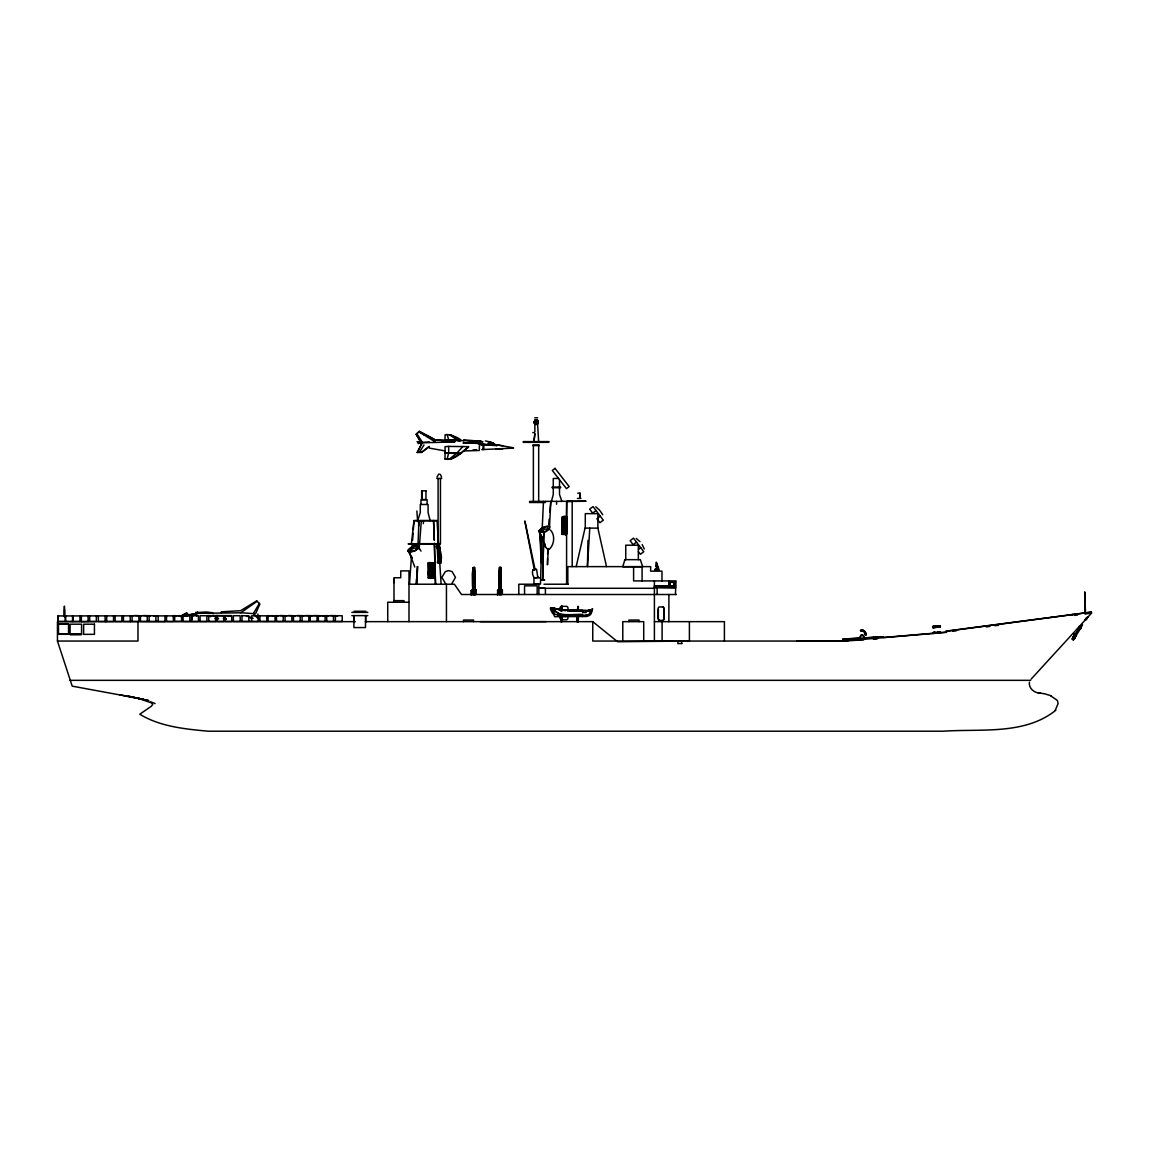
<?xml version="1.0" encoding="UTF-8"?>
<svg xmlns="http://www.w3.org/2000/svg" width="1149" height="1149" viewBox="0 0 1149 1149"><rect width="100%" height="100%" fill="white"/><g stroke="black" fill="none" stroke-linecap="round" stroke-linejoin="round"><path stroke-width="1.5" d="M434.049 562.895L434.423 578.263L428.836 578.019L428.275 562.751L428.979 564.346L434.049 562.895L434.423 578.263L434.049 562.895L428.275 562.751L428.204 577.875L434.164 577.071L434.049 562.895L428.807 562.651L428.836 578.019L434.02 578.263L433.704 562.751M474.35 585.961L474.494 567.376L473.331 567.563L473.302 571.268L474.48 571.096L474.494 567.376L474.465 576.31L474.494 572.604M498.867 572.662L498.881 586.292L498.838 572.575L500.562 572.36L500.576 585.99L500.562 572.36L498.838 572.575M500.677 576.252L500.705 567.319L499.528 567.491L499.499 571.211L500.677 571.039L500.705 567.319L500.677 576.252L500.705 572.532M561.114 616.453L561.789 616.654C562.996 629.437 559.865 613.437 562.191 616.424M561.861 611.139L561.861 606.327L561.157 609.918M566.227 516.863L566.055 519.779L562.981 519.65L566.385 519.635L563.168 519.678L562.881 520.569L562.981 519.65L566.385 519.779L565.883 520.684L562.938 520.626L561.962 534.271L562.637 530.723L565.681 530.795L566.256 527.65L562.651 528.411L562.751 527.506L566.256 527.506L565.739 528.54C561.2 525.897 561.2 536.253 566.17 533.122L562.751 532.992L562.593 531.858L566.184 531.987L566.299 534.457C569.847 519.707 559.836 530.666 562.507 516.72L566.558 516.878L566.299 534.457L562.565 532.978C561.631 526.931 561.904 523.887 566.342 523.01C560.971 525.825 560.683 513.273 566.227 516.863L565.969 534.443L566.227 516.863L562.909 519.434L566.4 518.659L566.558 516.878L562.665 516.734L562.105 534.299L566.299 534.457L566.558 516.878L563.01 518.529L562.909 520.569L566.385 519.779L562.967 519.506L561.962 534.271L566.17 533.122L566.385 519.635L562.967 519.506L561.962 534.271L566.299 534.457L566.356 521.89L562.924 521.905L561.962 534.271L563.211 518.544L562.665 516.734L562.105 534.299L562.507 516.72L561.962 534.271L562.68 529.761L566.227 529.746L566.299 534.457L566.4 518.659L563.211 518.544L562.909 519.434M196.881 612.144L196.881 613.336L188.35 614.887L187.028 612.963M471.349 595.211L471.349 590.672L472.857 590.069L476.146 589.739L476.131 594.277L472.857 594.607L472.857 590.069L476.146 589.739L471.349 590.672L472.857 590.069M471.42 594.981L471.42 590.442M474.81 594.306L474.824 589.767M497.546 595.153L497.632 590.371L499.068 589.997L502.357 589.667L502.343 594.205L499.054 594.536L499.068 589.997L502.357 589.667L497.632 590.371M501.007 594.248L501.021 589.71M561.459 619.498L561.473 616.64L561.243 621.623M566.299 534.457L566.313 524.131L562.838 524.001L561.962 534.271C560.87 531.915 565.006 518.572 565.768 527.42L562.737 527.362L561.962 534.271L562.938 520.626L566.371 520.756L562.953 520.77L562.105 534.299L562.68 529.761L565.897 529.732L566.242 528.626L562.723 528.626L562.622 529.545L566.227 529.746L565.681 531.915L562.55 531.786L562.809 530.752L566.198 530.867L566.299 534.457L566.285 526.371L562.766 526.242L561.962 534.271L562.708 528.483L566.242 528.626L566.299 534.457L566.256 527.506L562.737 527.362L562.823 525.265L566.285 525.409L565.796 526.299L562.737 526.17L562.105 534.299L562.809 530.752M577.746 619.627L577.085 616.754M64.559 609.803L64.531 616.582L64.416 606.557M561.401 621.695L561.416 616.726M562.076 616.869L565.394 616.596M565.365 616.64L582.514 616.496M577.717 616.841C578.349 630.744 575.908 613.035 578.206 617.559M578.378 616.984L576.884 616.726M560.927 621.652L561.1 617.458M562.967 519.506L565.854 519.563L566.4 518.659L565.969 534.443L566.198 530.867L562.637 530.723L562.866 529.775L566.227 529.746M578.048 616.826C579.139 618.708 577.373 625.027 577.358 619.684M417.819 566.601L416.469 584.223L416.512 578.995M547.527 558.486L547.47 564.863L548.332 548.604L547.197 548.877L545.531 547.082L539.082 531.053L543.477 527.018L547.628 526.027L549.998 526.989L549.208 529.33L545.703 531.7L539.657 532.26L539.025 530.666L542.615 527.233M547.57 553.689L548.332 548.604M656.036 566.342L656.496 566.4M656.18 566.371L656.079 566.672A1.451 1.393 -73.3 0 1 656.338 565.351L656.826 565.681M656.309 566.371L656.079 566.716M577.401 619.627L577.272 616.798M472.713 591.247L472.67 571.139L474.954 570.794L475.025 592.008L472.756 592.367L472.67 571.139M474.954 570.794L475.025 592.008M498.881 571.082L498.953 592.309L501.223 591.95L501.151 570.737L498.881 571.082L498.939 590.6L497.56 590.615L499.068 589.997M501.194 590.83L501.151 570.737M561.502 610.722L561.861 606.327L561.387 608.194M577.803 610.837L578.407 606.701M561.129 617.401L562.177 616.654L554.68 616.697L552.999 612.647M562.593 531.858L565.667 533.035C567.276 529.962 557.61 533.021 566.17 532.131L565.667 533.035L562.522 532.906L562.608 532.001L566.17 532.131L565.839 533.107L566.069 519.621M420.936 504.483L421.022 499.714L427.083 499.714L427.169 504.483M543.75 531.657L542.658 580.159L543.894 531.685M588.001 540.375L587.426 566.629L589.782 528.123M428.204 577.875L428.907 576.726L434.164 577.071L433.159 576.927L433.647 562.881L429.008 562.665L429.74 576.884C427.845 573.811 441.187 577.401 429.496 576.827L429.568 576.022L434.15 576.094L434.423 578.263L434.063 572.173L429.554 572.101L428.836 578.019L429.539 567.189L433.345 567.189L433.905 565.423L429.496 565.093L428.836 578.019L429.539 572.949C435.744 572.058 434.437 575.074 429.554 574.055C435.385 572.978 434.925 576.281 429.482 575.836L429.769 575.046L434.121 575.118L433.546 576.037L429.539 575.893L428.836 578.019L428.807 562.651L429.008 578.019L429.74 576.884C425.791 570.134 441.273 573.997 429.525 571.972L428.836 578.019L429.511 567.06L433.963 567.261L434.423 578.263L433.905 565.294L429.496 565.093L428.807 562.651M434.107 574.256L429.539 574.917L429.008 578.019L429.525 564.245L433.647 562.881L434.02 578.263L434.063 572.288L429.554 572.101L429.482 572.891L433.676 572.288L433.647 562.881M429.539 574.917L429.539 576.87L433.532 577.013L434.121 575.232L429.568 575.046L433.733 575.232L433.546 576.037L429.74 574.917L429.008 578.019L429.525 565.222L428.836 578.019L429.525 569.028L434.006 569.215L434.423 578.263L434.121 575.118L429.769 575.046L429.511 575.85L429.554 574.055L434.107 574.127L434.423 578.263L433.934 566.27L429.726 566.084M561.76 610.018L562.033 606.399M561.732 609.817L562.033 606.758M578.033 609.932L578.335 606.528M566.558 516.878L565.969 534.443L565.883 530.852L562.651 530.881L566.198 531.01L565.681 531.915L562.838 530.895L562.55 531.786L565.868 530.996L565.653 531.915M423.349 523.642L423.45 520.784M556.561 504.296L556.662 501.438M416.469 584.223L417.159 566.601M417.906 547.211L418.94 520.784L418.581 526.127M433.762 576.094L434.02 578.263L433.934 566.27L429.482 566.026L433.288 566.213L433.877 564.432L429.74 564.26L429.439 565.049L433.259 565.222L433.877 564.432L428.965 564.374M433.748 575.103L434.02 578.263C438.171 564.576 425.259 563.857 429.008 578.019L429.74 573.94M428.836 578.019L429.525 569.028L429.467 569.947L433.992 569.344L429.755 569.157L429.008 578.019L429.008 562.665L429.539 566.213L433.905 565.423L429.525 565.222L428.836 578.019L429.539 569.157L433.36 569.157L433.949 567.376L429.511 567.06M429.453 566.026L433.518 565.409L433.345 566.213L429.74 565.236L429.008 578.019L429.525 571.972L433.417 572.101L433.647 571.312C422.703 571.814 436.247 569.502 433.676 572.159L434.02 578.263L433.518 565.294L429.525 565.222L433.905 565.423L429.74 565.236C428.405 568.367 439.852 565.222 429.539 566.213L429.482 567.994L433.977 568.238L434.423 578.263L434.092 573.15L429.554 573.078L433.503 574.069L433.69 573.265L429.482 573.882L429.554 573.078L434.078 573.279L434.02 578.263L434.02 570.206L429.525 570.005L434.02 570.335L429.554 571.11L429.496 572.906L429.769 572.101L433.475 573.078L433.676 572.288L429.554 572.101M541.825 536.684L540.504 584.065L533.955 584.065L533.955 577.846L540.504 577.846M542.242 527.865L543.477 501.438L543.477 502.501M433.719 574.127L433.518 575.046L429.554 574.055L429.482 574.859L433.719 574.256L433.489 575.046M561.488 609.774L561.617 606.571M577.775 609.889L578.162 606.457M549.481 526.874L550.816 501.438L549.84 512.109M562.838 524.001L566.313 524.131L563.039 524.159L562.105 534.299L562.852 524.145L565.997 524.116L566.328 523.154L562.881 523.025L562.78 523.93L565.997 523.14L565.811 524.059L563.067 523.039L562.78 523.93L563.067 523.039L566.342 523.01L562.881 523.025L566.012 522.996L566.356 521.89L563.111 521.919L562.809 522.809L566.012 522.996M565.983 524.26L565.768 525.179L562.852 524.145L566.313 524.274L565.969 534.443L565.897 529.732L562.579 530.666L562.866 529.775L566.213 529.89L565.71 530.795L562.866 529.775M566.285 526.371C557.394 527.161 568.97 524.001 565.739 528.54L562.751 527.506L565.926 527.635L565.71 528.54M864.953 634.923L864.45 632.453M865.843 635.095L865.585 632.869M866.001 635.11L865.096 631.893L865.843 632.941M429.525 569.028L433.618 569.215L433.417 570.134L429.539 569.157L433.992 569.344L429.554 570.134L429.008 578.019L429.726 567.075L433.963 567.261L433.374 568.181L429.511 568.037L429.755 567.204L433.374 568.181L433.963 567.261M561.258 610.004L561.689 606.399M577.559 610.133L577.976 606.528M566.601 521.488L566.371 524.82L566.802 501.438L586.062 501.237L529.588 501.438L529.588 502.501L545.358 502.501L545.358 501.438M409.504 584.223L411.486 556.03M412.103 547.211L412.347 543.692M412.606 540.174L413.094 533.122M413.338 529.603L413.956 520.784L437.051 520.784L438.746 547.211M563.154 519.52L562.105 534.299L562.881 528.497M429.008 578.019L429.539 567.189L433.575 567.247L433.331 568.181L429.453 567.994L433.561 567.376M563.125 520.641L562.105 534.299L562.953 526.256L566.27 526.515L565.768 527.42L562.967 526.4L562.68 527.29L566.27 526.515M577.444 610.033L577.904 606.701M419.17 548.978L421.338 520.784M656.424 566.644L656.496 565.423M563.024 524.016L562.105 534.299L562.924 521.905L566.026 521.876L566.356 520.899L562.953 520.77L566.04 520.899L566.385 519.779M439.507 548.303L439.105 549.38L439.679 547.542L440.857 561.962L439.507 548.303C436.146 539.111 446.717 564.346 437.611 561.401L437.324 562.723L440.699 563.326L439.65 545.775L436.232 546.048L436.649 547.858M548.691 524.576L549.179 519.233M434.049 571.182L434.423 578.263L434.02 570.206L429.554 570.134L429.482 571.915L433.647 571.312L433.417 572.101L429.74 570.996L433.46 572.101L434.035 571.312L429.525 570.981L429.755 570.148L433.446 571.125L433.992 569.344M439.995 555.182C439.363 553.416 440.642 553.603 439.995 555.182L439.406 552.784L440.34 553.129L439.363 554.981L440.412 554.263M433.977 568.367L429.482 568.97L429.539 568.166L433.59 568.238L434.02 578.263L433.633 570.191L429.525 570.005M429.482 567.017L429.755 566.213L433.345 567.189L433.546 566.4L429.453 567.003L429.755 566.213L433.934 566.4L433.345 567.189L429.453 567.003L429.539 566.213M429.525 564.245L429.439 565.049L433.302 565.236L433.489 564.432L429.439 565.049L429.74 564.26L433.302 565.236M534.055 441.719L534.888 433.518L533.739 442.336M439.205 551.621L440.124 549.624L439.306 553.861L440.34 553.129M1085.92 618.708L1085.274 620.144L1088.031 616.783L1086.351 618.018M439.765 553.904L439.564 556.159L440.541 556.504L440.081 557.423L439.507 555.039L439.564 559.462C441.317 559.908 439.162 555.254 440.182 558.543L439.923 557.265M440.613 557.624L440.139 558.543L439.607 557.279M439.966 558.4L440.239 559.664L439.665 558.4M440.469 560.999L439.665 561.703L440.799 560.985L440.34 561.918L439.708 559.52L439.622 560.583L440.412 559.879M411.356 544.166L413.956 520.784M440.196 556.36L439.464 557.222L439.823 555.024M440.34 561.918L439.765 560.64L440.742 559.865L439.737 559.664M535.434 424.412L533.983 422.688L534.86 420.649L534.802 423.464L535.894 424.412M535.621 419.859L534.371 421.137L534.658 423.938M535.362 421.137L535.621 420.175L537.746 420.649L538.421 421.913L537.545 423.938L537.603 421.137L536.368 419.859M439.22 548.446L438.746 545.516L439.521 563.082L440.699 563.326M439.622 549.581L439.751 548.662M440.124 549.624L439.148 550.5L439.794 549.639L439.952 552.023L439.234 551.621L440.268 551.865M440.01 556.303L440.124 555.24M440.211 559.664L440.34 558.744M577.674 608.309L577.976 606.873M565.883 520.684L566.055 519.779L565.839 520.684L563.168 519.678M566.285 525.409L562.996 525.136L565.753 526.299L565.969 525.38L565.753 526.299L562.823 525.265M562.938 519.449L563.211 518.544L565.897 519.563L566.069 518.644L563.01 518.529M565.926 528.612L565.969 534.443L566.04 520.756C566.17 522.881 565.538 518.946 562.852 521.689L563.139 520.799L566.371 520.756L565.854 521.804L562.895 521.747M566.356 521.89L563.111 521.919L565.839 522.924L566.026 522.019L562.809 522.809L565.811 522.924L566.026 521.876L565.969 534.443L565.94 527.492M439.521 563.082L439.866 556.145M576.18 566.629L585.042 528.123L597.882 528.123L606.514 566.629M437.008 476.993L438.746 474.063L440.397 474.436L441.546 476.993M565.854 519.563L566.069 518.644M565.782 524.045L565.997 523.14M565.911 528.755L562.622 529.545L565.696 529.66L565.911 528.755L562.723 528.626L566.242 528.77L565.725 529.66L562.637 529.545L562.909 528.655L566.242 528.626M565.681 530.795L565.897 529.876M565.638 533.035L565.854 532.131L562.522 532.906L562.795 532.016L566.184 531.987L562.78 531.872L562.522 532.906M447.22 458.824L448.684 452.864L448.684 446.415L468.562 446.645L460.763 453.18L451.155 458.954L445.036 458.954M535.578 423.938L537.517 422.688L536.368 420.175M538.12 422.688L537.746 420.649M656.208 565.911L657.429 565.164M587.326 615.878L590.715 613.25L592.554 608.798L591.275 613.451M590.687 613.293L591.821 609.214M562.12 606.586L562.019 610.234L588.992 610.55M551.405 501.438L553.272 494.53L553.272 487.722M64.373 606.198L64.344 616.582M433.259 565.222L432.929 564.547M433.59 568.353L433.36 569.157L429.539 568.166L433.59 568.353L429.467 568.97L429.726 568.051M433.374 570.134L433.604 569.344M429.554 570.134L433.403 571.125L434.02 570.335M433.446 573.078L433.676 572.288M433.46 574.069L433.69 573.265M433.503 576.022L433.733 575.232M429.769 576.037L433.561 577.013L433.762 576.209L429.568 576.022L429.511 576.827L429.769 576.037L434.15 576.094M1075.392 636.948L1074.846 635.368L1071.96 639.232L1075.55 635.296L1075.593 636.216M562.737 526.17L563.01 525.28L565.796 526.299M417.662 520.784L420.29 512.583L420.29 504.483L428.089 504.483L428.089 512.583L430.157 520.784M562.723 526.17L563.01 525.28M565.768 525.179L562.809 525.122L563.039 524.159L566.313 524.274L565.969 534.443L565.954 526.371M429.769 573.092L429.511 573.882L429.769 573.092L434.092 573.15M429.467 568.97L429.755 568.181L433.977 568.238M439.55 548.461C438.875 545.718 439.22 549.897 440.01 547.527M439.593 559.462L439.679 558.543M440.311 560.784L439.478 547.326L439.047 548.245M439.493 557.222L439.88 556.303L440.11 557.423M1073.97 636.058L1075.622 635.928C1076.139 638.7 1072.046 637.178 1073.812 636.316L1073.166 636.977L1074.861 638.054L1075.421 636.647M1075.55 636.69C1067.579 648.768 1087.873 617.717 1081.051 625.975M439.622 560.583L440.038 559.664L440.383 563.34L439.435 547.542M439.665 561.703L439.765 560.64M1074.76 638.025L1075.162 637.264M493.194 443.342L489.632 441.862L488.066 445.08L483.858 444.764L478.515 443.744L478.515 440.871M859.05 638.873L861.061 634.952L862.727 634.837L865.24 638.456M859.754 638.284L861.29 635.296L862.54 635.21L864.45 637.968M429.266 446.616L421.597 452.476L417.302 452.476L421.827 443.442M417.302 452.476L421.827 443.686M565.839 522.924L566.342 522.034M1055.27 710.269L1058.114 703.547L1057.396 700.459L1050.775 695.877M565.567 610.349L560.611 609.674L561.028 610.722L561.373 609.817L553.976 608.309L554.364 608.999M253.355 613.623L259.329 603.455M534.903 422.688L536.21 421.913L535.017 421.137M1080.936 626.248L1080.218 627.268L1080.965 626.09M419.442 452.232L424.01 444.907M586.191 610.521L569.645 610.808M1074.128 635.799L1073.525 636.546L1074.66 635.225L1072.907 637.738L1075.407 635.253L1075.45 636.187M1074.229 633.903L1073.741 634.621L1075.938 636.058L1076.426 635.34L1074.214 633.889M1079.083 626.521L1078.581 627.239L1080.792 628.675L1081.266 627.957L1079.055 626.507M1075.924 636.058L1076.398 635.325M1080.764 628.675L1081.252 627.943M1073.453 636.934L1072.907 637.738L1075.55 635.296L1073.252 640.079L1075.55 635.296L1074.1 636.101M552.267 612.905C557.193 616.898 549.064 610.392 550.601 607.663L551.276 609.731M560.224 610.507L560.611 609.674M562.076 609.846L573.839 610.464M562.019 610.234L565.61 610.593L562.306 609.846M433.561 577.013L433.676 572.159M1031.17 679.073L1091.55 613.121L1085.647 613.911M1073.367 637.12L1075.407 635.253L1074.2 638.585L1075.407 635.253L1074.545 635.584M535.017 569.473L534.299 569.717L535.046 569.444L524.964 521.201M542.113 579.958L542.845 580.03M462.903 446.415L456.986 453.008L449.676 458.824M554.22 608.309L551.19 607.677L554.881 614.298L563.168 615.72L588.46 615.218L591.491 610.076L585.961 610.823M589.48 615.433L591.304 613.422M452.088 583.204L455.492 577.401L452.088 571.613L448.684 570.593L445.281 571.613L441.877 577.401L445.281 583.204M1055.787 710.254C1024.721 735.274 980.743 728.595 943.272 731.209L208.199 731.209C185.09 729.098 159.668 726.541 139.79 714.204L151.007 706.506L152.673 704.596L151.697 702.973L138.325 698.348L72.2 686.14L57.45 641.056L57.45 621.652L355.285 621.652M540.633 587.843L543.879 587.728M420.462 441.36L420.462 442.839L454.674 441.948L454.674 440.799L435.442 439.852L419.356 431.32L416.125 434.379L420.462 441.69M416.125 434.379L419.356 431.32M410.193 548.346L412.994 546.421M541.193 529L541.998 528.325M448.684 446.415L445.036 446.645L445.036 459.155C454.501 460.893 461.654 452.175 468.562 447.133M417.302 452.232L421.597 452.232L429.266 446.372M463.306 442.997L469.869 442.308L479.363 443.528L469.869 442.983M596.044 510.558L592.669 513.129L589.652 509.151L593.042 506.58L603.311 520.167L599.922 522.723L596.92 518.745L600.295 516.188M636.503 542.113L633.113 544.669L630.112 540.691L633.501 538.134L643.77 551.721L640.381 554.278L638.37 551.621M638.499 549.437L640.754 547.743M589.509 615.404L586.076 616.51M240.816 612.776L257.089 601.272M181.585 621.264L181.585 615.735L187.589 615.261L186.282 613.351L181.571 615.864L174.849 615.735M412.965 545.832L407.866 550.687L412.333 558.357M183.581 614.787L185.018 614.011M181.025 615.936L186.411 613.106L187.976 615.39M65.148 615.936L65.148 621.451L58.355 621.451M58.197 621.595L58.326 615.562M488.914 441.762L487.679 444.577L479.147 443.37L479.162 441.518M474.623 594.88L476.131 594.277L472.857 594.607M500.835 594.823L502.343 594.205L499.054 594.536M578.335 606.873L578.292 610.406M185.607 615.893L195.818 613.595L195.818 612.273M656.998 568.324L656.639 567.563M560.712 616.654L562.091 616.611M536.396 577.602C532.892 580.245 530.421 568.654 534.702 569.487M482.637 449.259L483.772 448.886L483.772 444.62L480.21 443.715L480.21 440.943M1086.322 618.133C1088.95 618.047 1083.119 621.853 1085.848 618.579L1085.274 620.144L1087.126 618.09L1085.044 620.115L1088.031 616.783L1086.509 618.148M550.299 529.948C555.743 535.075 554.364 546.551 547.599 550.5M588.475 610.794L591.247 610.09L588.748 610.708M537.775 577.286L536.554 569.186L532.676 570.076M537.129 577.43L538.364 577.143M533.84 569.803L534.572 569.645M562.766 525.05L566.313 524.274M861.578 630.126L860.357 630.341L862.669 630.183M860.687 631.131L861.535 630.959M180.206 616.482L195.316 614.643M1090.789 613.221L1091.55 613.121M182.203 616.209L197.527 613.638L197.527 612.158M945.986 631.318L989.404 625.602M989.102 625.631L1051.967 617.329M1051.091 617.444L1072.534 614.614M1071.27 614.772L1085.518 612.877M1074.53 615.39L1077.661 614.974M1071.514 614.658L1085.661 612.819M1024.506 620.819L1072.821 614.485M946.618 631.06L1025.066 620.733M948.428 631.002L946 631.318L946.13 632.367L843.079 641.056L592.755 641.056L592.755 621.652L365.31 621.652M952.708 631.304L956.241 630.844M986.273 626.894L989.806 626.435M995.034 625.745L998.51 625.286M513.474 448.11L481.79 449.604M588.748 610.406L591.247 610.09M591.491 610.22L585.904 610.88M561.847 610.593L560.224 610.22L561.028 610.722M938.877 625.975L938.834 625.961M940.385 625.817L940.284 625.86M933.534 627.555L932.643 627.656L934.223 627.526M940.241 627.009L936.966 627.297M215.28 618.263L218.482 618.421M224.888 618.708L226.367 618.564L223.437 618.349M445.022 439.938L463.866 440.713M456.972 440.67C468.605 441.992 448.957 432.599 445.022 434.925L445.022 440.484L448.67 440.67M577.229 621.767L577.99 621.796M460.763 453.582L445.036 453.079L460.763 453.18M940.255 631.964L938.661 632.108M932.715 633.401L932.801 633.372M938.474 627.139L940.069 626.995L937.656 627.239M933.06 632.568L934.424 632.424L933.06 632.582M934.884 632.381L933.72 632.51L935.229 632.395M935.645 633.171L933.132 633.372L934.022 633.271M937.397 632.209L938.733 632.094M938.072 632.151L940.485 631.907L939.351 632.007M445.022 440.024L460.749 440.024M934.166 627.541L935.501 627.426M935.157 627.455L937.311 627.268M934.582 632.453L937.728 632.18M874.145 638.284L877.707 637.982M883.064 637.523L934.41 633.142M939.71 632.682L946.762 632.079M936.722 633.07L940.313 632.754M449.676 435.212L451.14 435.098L460.103 440.527M933.304 627.613L934.812 627.483M938.963 632.036L939.825 631.964M933.792 633.329L934.884 633.2M228.579 616.467L231.006 615.62L207.481 615.62L210.31 616.41M567.276 501.438L570.292 501.438M420.462 442.509L429.367 441.934M846.066 638.988L842.849 639.174L843.079 641.056L844.745 640.955M842.849 639.174L873.455 637.393M873.197 637.408L883.38 636.805L877.06 637.135M843.079 641.056L849.226 640.697M850.763 640.611L863.718 639.864M873.427 639.289L877.075 639.074M494.458 443.945L493.725 443.959M858.274 638.183L843.553 639.002L843.783 640.883L796.774 641.056M863.904 637.867L877.247 637.135M479.363 450.494L464.641 450.925M472.971 449.991L476.505 449.834M471.349 590.672L472.684 590.629L472.641 573.566M577.387 621.738L578.464 616.783M586.091 615.835L557.883 615.749M582.672 612.518L582.658 610.536L569.631 610.507M439.421 552.942L439.923 554.062M495.822 449.101L502.673 448.986M439.636 557.423L440.182 558.543M1084.972 613.997L1084.713 591.879L1085.489 612.288M569.875 610.65L578.335 610.636M566.256 527.506L562.938 527.535L562.651 528.411L562.938 527.535L566.256 527.65M562.134 616.065L582.514 615.936M582.486 616.525L586.105 616.467M534.802 417.791L537.603 417.791M534.802 419.859L537.603 419.859M537.301 421.137L538.062 421.137M534.084 421.913L534.888 421.913M536.21 421.913L537.1 421.913M537.517 422.688L538.12 423.464L536.87 424.412L537.043 423.464M534.342 423.464L536.037 424.412M532.806 432.584L534.156 432.584M454.674 441.115L435.442 440.168L419.356 431.651M441.848 441.633L454.674 441.633M420.319 443.356L417.302 441.747L421.597 441.747M463.306 442.983L469.869 442.997M480.598 444.663L483.772 444.878L483.068 444.577M532.849 444.993L539.211 444.993M532.849 445.611L539.211 445.611M436.807 478.444L441.747 478.444M558.601 478.458L553.272 478.458L553.272 487.075M552.138 487.075L560.64 487.075M552.138 487.722L560.64 487.722M577.775 493.18L580.302 493.18L580.302 498.336M577.401 498.422L580.963 498.422M413.956 520.483L437.051 520.483M408.355 543.692L440.455 543.692L440.455 478.458M408.355 544.166L440.081 544.166M655.318 568.856L658.521 568.856M655.045 569.487L658.794 569.487M654.801 570.105L659.038 570.105M393.992 579.125L393.992 582.615M409.001 584.223L454.386 584.223L461.525 594.507L676.273 594.507L675.425 594.363L676.043 580.92L633.602 580.92L633.602 566.629M543.98 584.223L568.137 584.223M654.399 585.918L675.669 585.918L654.399 586.277M654.399 587.311L675.669 587.685L654.399 587.685M538.867 588.288L654.399 588.288M408.656 602.234L387.716 602.234L387.744 621.652M354.151 611.268L365.77 611.268M351.853 612.388L367.809 612.388M149.169 615.735L155.905 615.735L155.905 621.264M183.122 615.735L189.858 615.735L189.858 621.264M191.639 615.735L198.375 615.735L198.518 621.437L182.978 621.394M216.931 615.735L223.667 615.735L223.667 621.264M242.08 615.735L248.816 615.735L248.816 621.264M268.248 615.735L274.97 615.735L275.171 621.394L259.717 621.408M276.521 615.735L283.243 615.735L283.243 621.264M302.101 615.735L308.837 615.735L308.837 621.264M310.331 615.735L317.067 615.735L317.067 621.264M318.388 615.735L325.124 615.735L325.124 621.264M326.761 615.735L333.497 615.735L333.497 621.264M335.479 615.735L342.215 615.735L342.215 621.264M351.853 615.634L367.809 615.634M58.269 615.936L133.27 615.835M141.643 615.835L134.835 615.534M150.347 615.835L143.539 615.534M153.435 615.936L176.845 615.835M178.382 615.835L183.438 615.835M270.23 615.835L251.574 615.835L251.574 621.365M271.767 615.835L278.503 615.835M287.02 615.835L280.212 615.534M295.451 615.835L288.643 615.534M304.097 615.835L297.289 615.534M312.327 615.835L305.519 615.534M320.384 615.835L313.576 615.534M322.022 615.835L328.758 615.835M337.476 615.835L330.653 615.534M65.866 621.451L79.913 621.451M81.249 621.638L88.042 621.451M140.264 621.437L165.111 621.537M166.318 621.408L173.456 621.465L173.255 615.821M181.772 621.336L174.648 621.336L174.777 615.447M199.869 621.437L206.992 621.437L206.791 615.735L200.07 615.735L200.07 621.264M216.744 621.394L223.811 621.437M224.859 621.394L231.926 621.394M233.233 621.394L258.439 621.422M276.378 621.437L283.444 621.437M284.895 621.394L291.961 621.437L291.774 615.735L285.038 615.735L285.038 621.264M309.038 621.437L293.311 621.394M310.129 621.394L317.268 621.394M318.187 621.336L325.325 621.394M326.56 621.437L342.359 621.437M654.399 621.652L724.401 621.652L724.401 641.056M68.581 624.194L58.254 624.194L58.254 634.305L68.581 634.305L68.552 624.008L58.47 624.008L58.47 634.147L68.552 634.147M57.45 641.056L137.966 641.056L137.966 621.652M681.802 643.555L677.853 643.555L677.924 641.731M70.032 680.337L1030.653 680.337M586.062 615.878L587.354 615.85M582.6 614.471C571.987 613.71 558.601 617.903 551.19 607.677L558.486 613.379M215.28 618.823L218.482 618.851M578.091 610.808L573.796 610.536L582.658 610.55M582.687 612.503L586.22 612.546M861.491 631.016L862.497 631.074M566.356 520.899L563.139 520.799L565.854 521.804M566.198 531.01L562.838 530.895L565.883 530.852M562.78 526.386L565.954 526.515L565.739 527.42L562.953 526.256M562.68 529.761L566.213 529.89M445.022 440.484L448.038 440.613M429.525 570.981L433.661 571.182M480.713 444.62L495.822 445.295L492.39 443.859M493.725 445.223L494.458 445.008L489.761 442.609L488.914 444.936M540.475 532.145L539.082 531.829L541.754 536.339M409.461 551.491L408.067 551.175M488.066 445.08L496.77 445.625L493.18 443.169M445.036 450.925L429.367 448.096M490.422 445.137L483.772 444.62M569.89 610.492L565.322 610.205M224.888 618.923L226.367 619.067M555.642 609.229L553.947 608.683L562.076 610.148L550.946 607.692L554.22 608.453M586.148 614.93L588.46 615.218M482.767 441.776L479.162 440.886L479.363 441.934M502.673 445.711L495.822 444.749L513.474 447.765M478.515 441.331L480.928 441.733M555.771 608.726L559.534 609.329M559.534 609.473L553.976 608.309M560.611 609.975L561.373 609.817M562.306 609.99L559.247 609.717M1037.777 692.574L1043.579 693.666M119.783 694.757L148.824 700.617L128.501 696.222L143.51 699.411L138.325 698.348M1040.405 693.134C1034.531 693.249 1028.456 688.409 1029.389 682.176M485.438 440.929L489 441.719M480.21 441.302L482.637 441.834M561.904 616.683L561.804 619.512M1043.967 693.594L1051.22 695.806M429.74 570.019L433.446 571.125M456.972 439.722L459.945 440.67M491.456 442.638L490.048 442.178L496.77 445.625M553.947 608.812L555.642 609.372M862.411 630.126L863.703 630.542M862.238 631.002L863.876 631.821M207.481 615.62L210.597 616.683M246.216 615.921L252.794 618.205M249.505 617.401L252.794 618.55M562.909 528.655L565.725 529.66M548.748 528.755L544.439 529.186L541.351 532.475M417.748 548.102C415.277 547.183 409.705 549.179 410.653 552.166M150.648 701.795L155.144 703.619M491.011 442.379L493.352 443.399M417.302 441.747L420.319 443.011M213.139 615.333L217.578 617.372M489.632 442.322L491.37 443.342M424.857 435.299L418.94 431.679L435.212 441.948M863.588 630.471L864.623 631.146M863.445 630.471L865.355 631.964M449.676 434.796L456.972 439.823M595.8 506.853L599.519 510.084M636.259 538.407L639.979 541.639M592.755 621.652L617.573 641.731L687.605 641.056M212.737 612.776L206.174 611.972L197.384 612.532L196.666 613.379L241.606 612.776L255.581 613.781L259.918 604.029L256.672 600.87L240.586 610.708L221.369 611.799L221.369 612.776M254.216 614.787L258.726 619.11M420.979 551.103L417.719 545.488L412.477 546.378L408.34 549.595L414.76 567.003M408.182 551.089L410.552 552.037L414.703 551.046L418.207 548.676L418.997 546.335M600.166 510.932L602.751 514.781M422.674 442.695L416.714 433.561M416.986 435.528L419.586 439.909M642.162 544.525L644.259 548.978M535.736 422.688L536.152 423.464M561.933 501.438L559.506 494.53L559.506 487.722M80.057 621.523L79.913 615.936M447.205 434.796L448.67 439.823M545.531 547.082L544.942 543.764M65.68 621.523L65.795 615.634M864.723 633.171L864.895 634.004M524.834 521.258L534.285 569.689M106.627 621.523L106.756 615.634M538.68 442.336L537.617 424.412L534.86 424.412L534.86 431.88M416.872 511.032L417.676 521.718M439.536 559.549L441.13 584.223M539.958 531.556L541.782 562.938M437.137 545.861L438.056 562.838M539.815 531.542L541.222 562.895M439.033 545.516L439.808 563.067M433.518 520.483L434.365 539.829M434.509 543.29L435.5 584.223L434.279 543.692M433.59 520.784L434.178 540.174M147.331 621.336L147.187 615.735L140.451 615.735L140.451 621.264M501.122 573.15L501.223 591.95M335.336 621.336L335.407 615.447M310.187 621.336L310.259 615.447M268.047 621.336L268.162 615.447M266.841 621.408L266.654 615.821M241.936 621.336L242.008 615.447M240.299 621.336L240.098 615.735L233.376 615.735L233.376 621.264M216.802 621.336L216.859 615.447M208.572 621.394L215.639 621.437L215.452 615.735L208.716 615.735L208.716 621.264M191.438 621.336L191.567 615.447M165.054 621.422L164.91 615.835M578.076 617.53L578.091 619.641M689.4 621.652L689.4 641.056M681.73 641.731L681.73 643.555M674.506 587.354L674.506 581.983L669.58 581.983L669.58 587.354M673.946 585.918L673.946 582.385L670.054 582.385L670.054 585.918M668.89 580.92L668.89 586.019M668.89 594.507L668.89 621.652M662.097 621.652L662.097 641.056M661.968 580.92L661.968 571.154L650.593 571.154L650.693 566.629L567.807 566.629L567.807 584.223M658.348 609.027L658.348 618.521A3.49 2.47 -90 0 0 659.267 620.417M657.745 568.856L656.093 568.856M657.113 585.918L657.113 594.507M654.399 580.92L654.399 641.056M643.713 641.056L643.713 621.652L622.787 621.652L622.787 641.056M642.09 566.629L642.09 580.92M639.002 621.652L639.002 620.058L628.963 620.058L628.963 621.652M638.341 559.664L638.341 545.201L625.745 545.201L625.745 559.664M597.882 528.123L597.882 513.646L585.286 513.646L585.286 528.123M579.886 493.18L579.886 498.336M572.188 501.237L572.202 566.601M567.979 611.412L567.979 608.18A1.939 1.939 0 0 0 566.672 606.342L561.229 606.342A2.255 2.255 0 0 0 559.922 608.396M566.586 501.524L566.601 584.223M559.506 480.181L559.506 487.075M546.895 441.604L546.895 442.336M546.192 621.652L480.411 621.652M545.416 588.288L545.416 594.507M539.24 441.604L539.24 442.336M538.867 594.507L538.867 584.223L518.802 584.223L518.802 594.507M538.68 445.611L538.68 501.438M538.134 441.604L538.134 442.336M537.172 594.507L537.172 585.832L524.547 585.832L524.547 594.507M536.296 441.604L536.296 442.336M533.38 445.611L533.38 501.438M532.806 441.604L532.806 442.336M525.093 441.604L525.093 442.336M483.068 444.39L483.068 449.69M479.363 445.711L479.363 449.36M473.517 621.652L473.517 620.058L463.492 620.058L463.492 621.652M446.444 584.223L446.444 621.652M438.099 478.458L438.099 543.692M422.171 490.838L422.171 499.556M418.15 442.738L418.15 443.686M409.001 621.652L409.001 570.881L400.742 570.881L400.742 577.76L393.992 577.76L393.992 602.335M403.945 602.234L403.945 600.654L393.892 600.654L393.92 602.234M365.77 615.634L365.77 622.456M365.497 615.634L365.497 627.569L353.892 627.569L353.892 615.634M354.151 615.634L354.151 622.456M326.689 615.447L326.761 621.264M318.316 615.447L318.388 621.264M302.029 615.447L302.101 621.264M300.191 621.264L300.191 615.735L293.455 615.735L293.455 621.264M276.435 615.447L276.521 621.264M259.918 615.821L259.918 621.336M258.295 615.835L258.295 621.365M257.893 614.026L257.893 614.787M231.725 621.264L231.725 615.735L225.003 615.735L225.003 621.264M196.666 615.275L196.666 616.022M192.96 614.385L192.96 616.022M192.256 614.643L192.256 619.57M183.05 615.447L183.122 621.264M166.519 615.821L166.519 621.336M158.174 615.835L158.174 621.365M149.097 615.447L149.169 621.264M132.078 621.264L132.078 615.735L138.814 615.735L139.015 621.437L123.446 621.451L123.446 615.936M130.167 615.936L130.311 621.638M121.895 615.936L121.895 621.451L115.173 621.451L115.101 615.634M113.536 615.936L113.536 621.451L98.34 621.451L98.34 615.936M105.019 615.936L105.234 621.638M96.358 615.936L96.358 621.451L89.679 621.451L89.679 615.936M88.042 615.936L88.2 621.638M81.364 615.936L81.364 621.451M73.191 615.634L73.263 621.451M72.545 615.936L72.545 621.451M58.254 615.634L58.111 621.652M662.901 606.974A1.939 1.379 -90 0 1 663.82 608.812L663.82 618.521A2.039 1.436 -90 0 1 662.901 620.417M559.922 617.889A3.49 3.49 0 0 0 561.229 619.785L566.672 619.785A2.039 2.039 0 0 0 567.979 617.889M658.133 567.032A6.578 3.864 -20.7 0 1 656.725 563.297M472.656 572.733L472.684 586.349L472.641 572.633L474.336 572.331L472.656 572.733M473.331 567.563L473.302 574.744L473.331 567.563M499.528 567.491L499.499 574.687L499.528 567.491M624.869 559.664L622.758 566.773L642.722 566.773L640.323 559.664L624.869 559.664M429.769 574.069L429.511 574.859L429.769 574.069L434.107 574.127L429.769 574.069M429.769 571.125L429.496 571.915L429.769 571.125M409.848 549.409C416.125 556.274 421.927 539.456 409.848 549.409M540.849 530.062C547.125 536.928 552.928 520.109 540.849 530.062M1079.715 627.986L1075.134 634.492L1079.73 627.986M540.662 579.886L544.468 580.087L540.662 579.886M555.024 468.347L552.324 470.444L566.471 488.67L569.157 486.573L555.024 468.347M464.21 439.895L463.306 440.598L479.363 441.13L464.21 439.909M541.093 579.742L544.468 580.087L541.093 579.742M577.43 616.525L578.349 616.51L577.401 616.582M1091.421 612.087L1083.78 613.106L1091.421 612.087M933.62 626.392L932.543 626.521L933.62 626.406M939.968 625.86L939.078 625.975L939.968 625.846M935.631 626.219L934.065 626.392L935.631 626.234M938.446 625.99L936.866 626.162L938.446 625.975M934.941 626.277L933.203 626.464L934.956 626.291M939.308 625.918L935.056 626.32L939.308 625.903M75.188 634.42L70.075 634.435L70.075 624.194L81.565 624.194L81.565 634.42L70.075 634.435L81.565 634.42L75.188 634.42M548.748 441.604L523.24 441.604L523.24 442.336L548.748 442.336L548.748 441.604M425.949 490.838L421.654 490.838L421.654 499.556L425.949 499.556L425.949 490.838M663.117 606.974L659.052 606.974A2.255 1.594 -90 0 0 658.133 609.027L658.133 618.521A3.49 2.47 -90 0 0 659.052 620.417L663.117 620.417A2.039 1.436 -90 0 0 664.036 618.521L664.036 608.812A1.939 1.379 -90 0 0 663.117 606.974M94.433 624.194L83.633 624.194L83.633 634.334L94.433 634.334L94.433 624.194M658.564 568.181L656.28 562.134A6.578 6.262 -20.7 0 0 658.564 568.181M551.893 609.86L551.19 607.821L551.865 609.904"/></g></svg>
